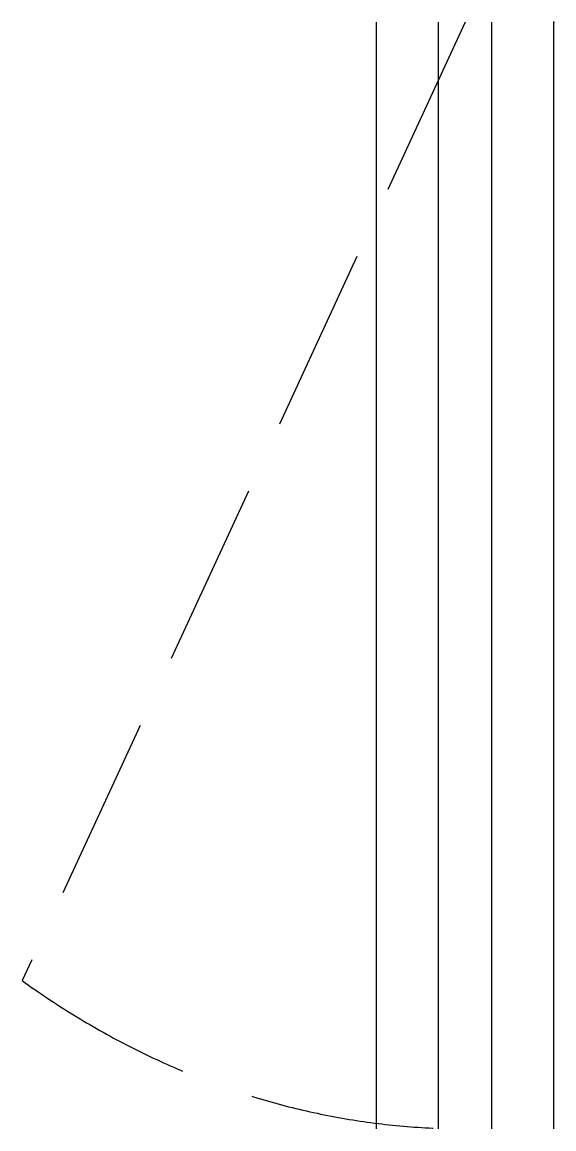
# Model space of a CAD drawing. Extents: x -480 to 240, y 0 to 1500.
import ezdxf

# ---------------------------------------------------------------- set-up
doc = ezdxf.new("R2010")
doc.units = 0
doc.header["$LTSCALE"] = 1000
doc.header["$MEASUREMENT"] = 0
doc.linetypes.add('DASH', pattern=[0.35, 0.25, -0.1])

# ---------------------------------------------------------------- blocks, each defined once
blk = doc.blocks.new('上悬窗')
at = {"linetype": 'DASH'}
blk.add_line((120, 1500), (-480, 201), dxfattribs=at)
for p, q in [((0, 0), (0, 1500)), ((84, 0), (84, 1500)), ((156, 0), (156, 1500)), ((240, 0), (240, 1500))]:
    blk.add_line(p, q)
blk.add_ellipse((120, 1500), major_axis=(0, 1500), ratio=0.8, start_param=2.617994, end_param=3.141593, dxfattribs=at)
blk.add_point((240, 1500))

msp = doc.modelspace()

# ---------------------------------------------------------------- block references
msp.add_blockref('上悬窗', (0, 0))

doc.saveas('drawing.dxf')
